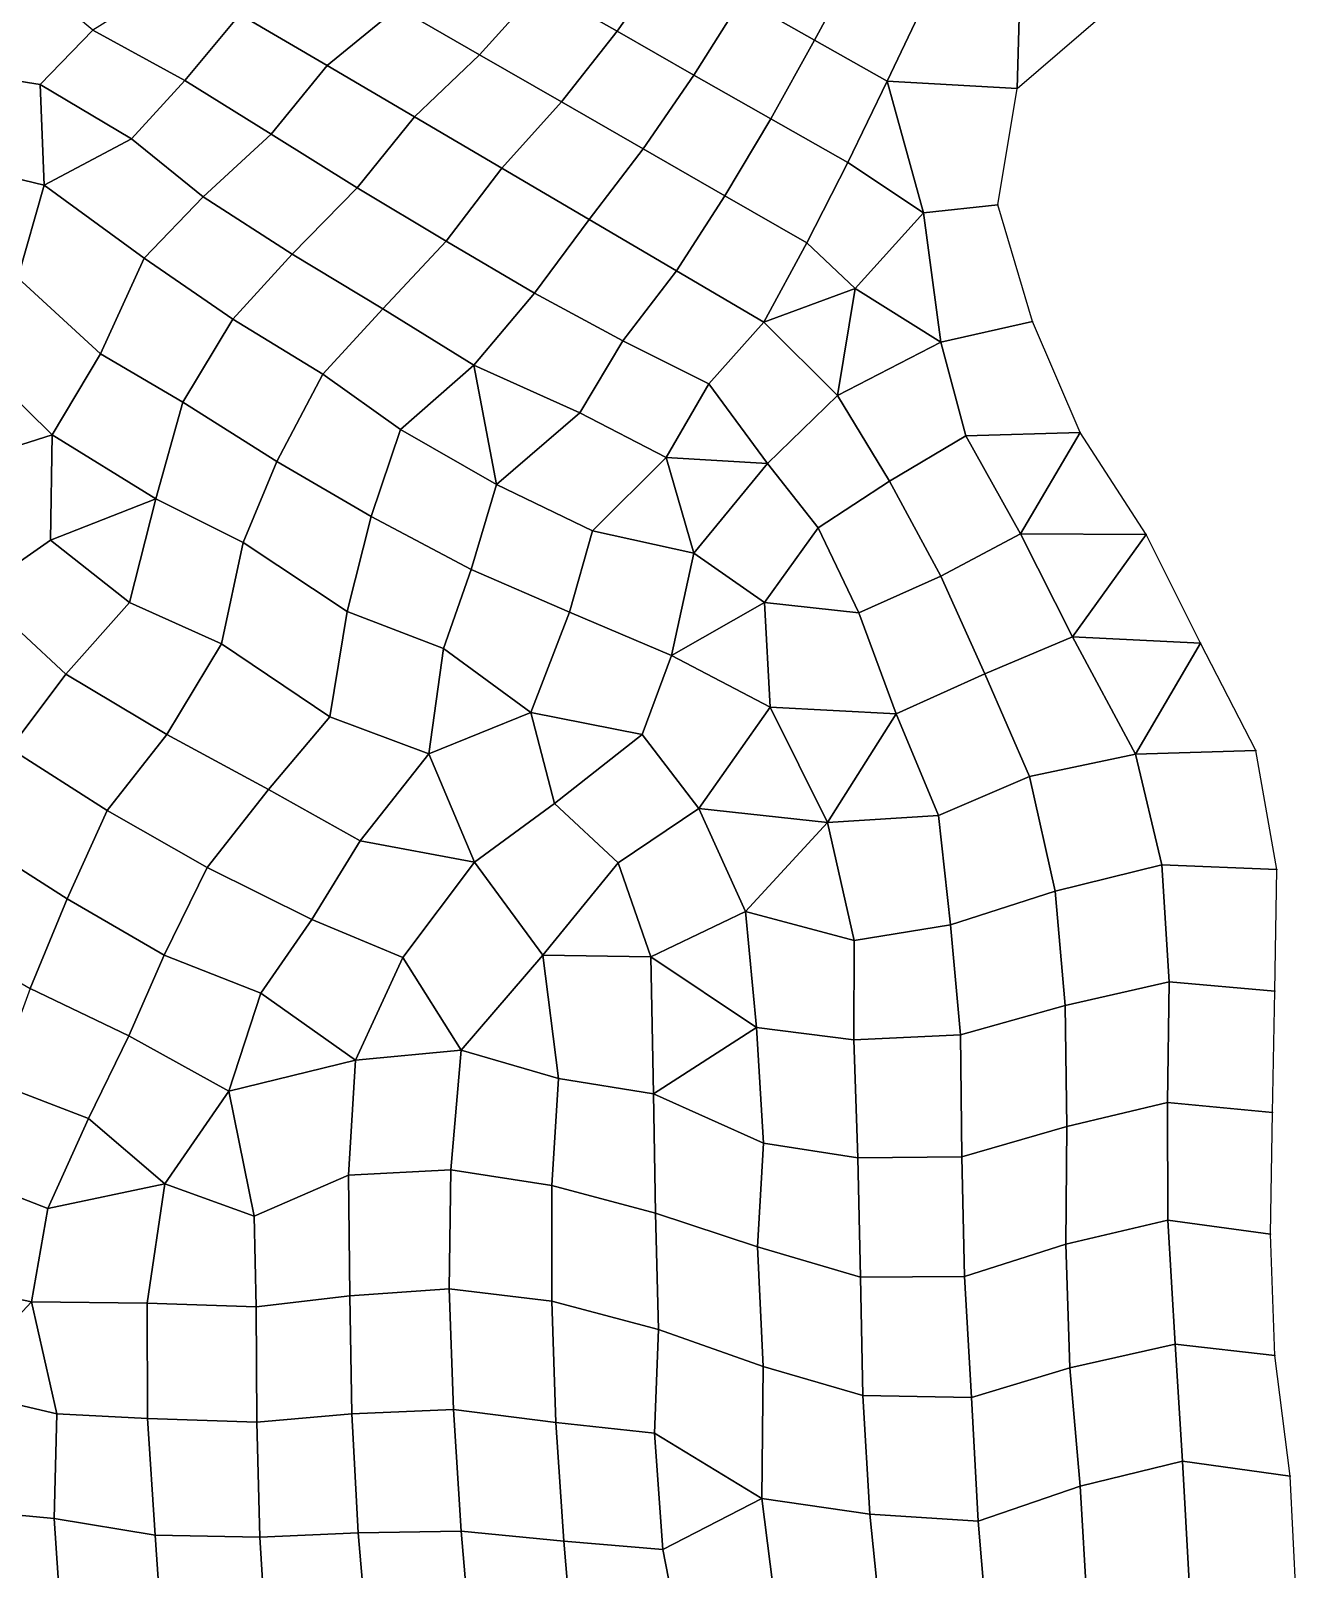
# Model space of a CAD drawing. Extents: x 727294 to 731543, y 8575035 to 8579824.
# Drawn here: x 729680.6 to 729888.8, y 8576811 to 8577064 of the extents above; entities that cross this region are included whole.
import ezdxf

# ---------------------------------------------------------------- set-up
doc = ezdxf.new("R2010")
doc.units = 0
for name, color, linetype in [('MESH_BOUND', 25, 'CONTINUOUS'), ('MESH_ELEMS', 250, 'CONTINUOUS'), ('MESH_NODES', 18, 'CONTINUOUS')]:
    doc.layers.add(name, color=color, linetype=linetype)

msp = doc.modelspace()

# ---------------------------------------------------------------- linework, layer by layer
at = {"layer": 'MESH_BOUND', "color": 25}
for points in [[(729842.92, 8577054.48, 38.09), (729856.96, 8577066.59, 38.17)], [(729839.73, 8577035.37, 37.33), (729842.92, 8577054.48, 38.09)], [(729845.39, 8577016.2, 37.66), (729839.73, 8577035.37, 37.33)], [(729853.26, 8576997.91, 38.05), (729845.39, 8577016.2, 37.66)], [(729864.1, 8576981.15, 38.08), (729853.26, 8576997.91, 38.05)], [(729873.04, 8576963.27, 38.17), (729864.1, 8576981.15, 38.08)], [(729882.17, 8576945.65, 38.17), (729873.04, 8576963.27, 38.17)], [(729885.64, 8576926.05, 38.17), (729882.17, 8576945.65, 38.17)], [(729885.3, 8576906.05, 38.17), (729885.64, 8576926.05, 38.17)], [(729884.92, 8576886.06, 38.17), (729885.3, 8576906.05, 38.17)], [(729884.56, 8576866.06, 38.17), (729884.92, 8576886.06, 38.17)], [(729885.28, 8576846.1, 38.17), (729884.56, 8576866.06, 38.17)], [(729887.81, 8576826.28, 38.17), (729885.28, 8576846.1, 38.17)], [(729888.81, 8576806.3, 38.17), (729887.81, 8576826.28, 38.17)]]:
    msp.add_polyline3d(points, dxfattribs=at)
at = {"layer": 'MESH_ELEMS', "color": 179}
for points in [[(729773.7, 8577082.81, 32.29), (729764.4, 8577071.1, 31.88), (729777.06, 8577063.91, 32.04), (729785.65, 8577076.04, 31.86)], [(729805.38, 8577081.86, 29.37), (729797.59, 8577069.26, 31.75), (729809.54, 8577062.48, 32.15), (729816.63, 8577075.48, 30.55)], [(729682.17, 8577055.14, 33.19), (729690.81, 8577064.09, 33.15), (729675.7, 8577076.84, 33.47), (729668.58, 8577057.29, 33.27)], [(729751.73, 8577078.29, 32.32), (729740.97, 8577067.76, 32.32), (729754.44, 8577060.03, 31.85), (729764.4, 8577071.1, 31.88)], [(729785.65, 8577076.04, 31.86), (729777.06, 8577063.91, 32.04), (729789.72, 8577056.72, 32.42), (729797.59, 8577069.26, 31.75)], [(729706.26, 8577073.73, 32.83), (729690.81, 8577064.09, 33.15), (729705.95, 8577055.81, 33.06), (729715, 8577066.7, 32.93)], [(729727.51, 8577075.48, 32.45), (729715, 8577066.7, 32.93), (729729.37, 8577058.27, 33.1), (729740.97, 8577067.76, 32.32)], [(729816.63, 8577075.48, 30.55), (729809.54, 8577062.48, 32.15), (729821.49, 8577055.7, 32.4), (729827.88, 8577069.09, 33.01)], [(729842.92, 8577054.48, 38.09), (729843.42, 8577074.01, 35.33), (729827.88, 8577069.09, 33.01), (729821.49, 8577055.7, 32.4)], [(729843.42, 8577074.01, 35.33), (729842.92, 8577054.48, 38.09), (729856.96, 8577066.59, 38.17), (729843.42, 8577074.01, 35.33)], [(729764.4, 8577071.1, 31.88), (729754.44, 8577060.03, 31.85), (729767.9, 8577052.31, 32.2), (729777.06, 8577063.91, 32.04)], [(729797.59, 8577069.26, 31.75), (729789.72, 8577056.72, 32.42), (729802.39, 8577049.53, 32.34), (729809.54, 8577062.48, 32.15)], [(729720.16, 8577046.97, 33.17), (729729.37, 8577058.27, 33.1), (729715, 8577066.7, 32.93), (729705.95, 8577055.81, 33.06)], [(729740.97, 8577067.76, 32.32), (729729.37, 8577058.27, 33.1), (729743.73, 8577049.83, 33.22), (729754.44, 8577060.03, 31.85)], [(729697.2, 8577046.25, 33.11), (729705.95, 8577055.81, 33.06), (729690.81, 8577064.09, 33.15), (729682.17, 8577055.14, 33.19)], [(729777.06, 8577063.91, 32.04), (729767.9, 8577052.31, 32.2), (729781.36, 8577044.58, 32.57), (729789.72, 8577056.72, 32.42)], [(729809.54, 8577062.48, 32.15), (729802.39, 8577049.53, 32.34), (729815.05, 8577042.34, 30.4), (729821.49, 8577055.7, 32.4)], [(729734.29, 8577038.16, 33.27), (729743.73, 8577049.83, 33.22), (729729.37, 8577058.27, 33.1), (729720.16, 8577046.97, 33.17)], [(729754.44, 8577060.03, 31.85), (729743.73, 8577049.83, 33.22), (729758.1, 8577041.4, 33.18), (729767.9, 8577052.31, 32.2)], [(729667.35, 8577042.34, 33.28), (729682.78, 8577038.61, 33.2), (729682.17, 8577055.14, 33.19), (729668.58, 8577057.29, 33.27)], [(729708.98, 8577036.68, 33.18), (729720.16, 8577046.97, 33.17), (729705.95, 8577055.81, 33.06), (729697.2, 8577046.25, 33.11)], [(729789.72, 8577056.72, 32.42), (729781.36, 8577044.58, 32.57), (729794.82, 8577036.86, 32.31), (729802.39, 8577049.53, 32.34)], [(729821.49, 8577055.7, 32.4), (729815.05, 8577042.34, 30.4), (729827.5, 8577034.06, 32.08), (729821.49, 8577055.7, 32.4)], [(729839.73, 8577035.37, 37.33), (729842.92, 8577054.48, 38.09), (729821.49, 8577055.7, 32.4), (729827.5, 8577034.06, 32.08)], [(729697.2, 8577046.25, 33.11), (729682.17, 8577055.14, 33.19), (729682.78, 8577038.61, 33.2), (729697.2, 8577046.25, 33.11)], [(729767.9, 8577052.31, 32.2), (729758.1, 8577041.4, 33.18), (729772.47, 8577032.97, 32.69), (729781.36, 8577044.58, 32.57)], [(729748.92, 8577029.42, 33.3), (729758.1, 8577041.4, 33.18), (729743.73, 8577049.83, 33.22), (729734.29, 8577038.16, 33.27)], [(729802.39, 8577049.53, 32.34), (729794.82, 8577036.86, 32.31), (729808.29, 8577029.13, 31.89), (729815.05, 8577042.34, 30.4)], [(729697.2, 8577046.25, 33.11), (729682.78, 8577038.61, 33.2), (729699.25, 8577026.6, 33.18), (729708.98, 8577036.68, 33.18)], [(729723.62, 8577027.26, 33.25), (729734.29, 8577038.16, 33.27), (729720.16, 8577046.97, 33.17), (729708.98, 8577036.68, 33.18)], [(729781.36, 8577044.58, 32.57), (729772.47, 8577032.97, 32.69), (729786.83, 8577024.53, 32.27), (729794.82, 8577036.86, 32.31)], [(729678.47, 8577023.37, 33.24), (729682.78, 8577038.61, 33.2), (729667.35, 8577042.34, 33.28), (729660.24, 8577027.01, 33.34)], [(729763.48, 8577020.85, 33.31), (729772.47, 8577032.97, 32.69), (729758.1, 8577041.4, 33.18), (729748.92, 8577029.42, 33.3)], [(729808.29, 8577029.13, 31.89), (729816.23, 8577021.59, 31.52), (729827.5, 8577034.06, 32.08), (729815.05, 8577042.34, 30.4)], [(729678.47, 8577023.37, 33.24), (729692.08, 8577010.86, 33.23), (729699.25, 8577026.6, 33.18), (729682.78, 8577038.61, 33.2)], [(729734.29, 8577038.16, 33.27), (729723.62, 8577027.26, 33.25), (729738.5, 8577018.25, 33.3), (729748.92, 8577029.42, 33.3)], [(729713.86, 8577016.56, 33.26), (729723.62, 8577027.26, 33.25), (729708.98, 8577036.68, 33.18), (729699.25, 8577026.6, 33.18)], [(729794.82, 8577036.86, 32.31), (729786.83, 8577024.53, 32.27), (729801.2, 8577016.1, 31.75), (729808.29, 8577029.13, 31.89)], [(729839.73, 8577035.37, 37.33), (729827.5, 8577034.06, 32.08), (729830.31, 8577012.8, 31.99), (729845.39, 8577016.2, 37.66)], [(729772.47, 8577032.97, 32.69), (729763.48, 8577020.85, 33.31), (729778.02, 8577013.03, 33.43), (729786.83, 8577024.53, 32.27)], [(729827.5, 8577034.06, 32.08), (729816.23, 8577021.59, 31.52), (729830.31, 8577012.8, 31.99), (729827.5, 8577034.06, 32.08)], [(729753.48, 8577009.02, 33.29), (729763.48, 8577020.85, 33.31), (729748.92, 8577029.42, 33.3), (729738.5, 8577018.25, 33.3)], [(729801.2, 8577016.1, 31.75), (729816.23, 8577021.59, 31.52), (729808.29, 8577029.13, 31.89), (729801.2, 8577016.1, 31.75)], [(729713.86, 8577016.56, 33.26), (729699.25, 8577026.6, 33.18), (729692.08, 8577010.86, 33.23), (729705.6, 8577002.93, 33.27)], [(729728.66, 8577007.51, 33.29), (729738.5, 8577018.25, 33.3), (729723.62, 8577027.26, 33.25), (729713.86, 8577016.56, 33.26)], [(729692.08, 8577010.86, 33.23), (729678.47, 8577023.37, 33.24), (729671.59, 8577009.82, 33.31), (729684.1, 8576997.56, 33.28)], [(729792.19, 8577005.91, 33.33), (729801.2, 8577016.1, 31.75), (729786.83, 8577024.53, 32.27), (729778.02, 8577013.03, 33.43)], [(729770.95, 8577001.15, 33.37), (729778.02, 8577013.03, 33.43), (729763.48, 8577020.85, 33.31), (729753.48, 8577009.02, 33.29)], [(729816.23, 8577021.59, 31.52), (729801.2, 8577016.1, 31.75), (729813.32, 8577003.99, 32.65), (729816.23, 8577021.59, 31.52)], [(729816.23, 8577021.59, 31.52), (729813.32, 8577003.99, 32.65), (729830.31, 8577012.8, 31.99), (729816.23, 8577021.59, 31.52)], [(729741.43, 8576998.44, 33.31), (729753.48, 8577009.02, 33.29), (729738.5, 8577018.25, 33.3), (729728.66, 8577007.51, 33.29)], [(729728.66, 8577007.51, 33.29), (729713.86, 8577016.56, 33.26), (729705.6, 8577002.93, 33.27), (729721.1, 8576993.13, 33.3)], [(729813.32, 8577003.99, 32.65), (729801.2, 8577016.1, 31.75), (729792.19, 8577005.91, 33.33), (729801.81, 8576992.81, 33.17)], [(729845.39, 8577016.2, 37.66), (729830.31, 8577012.8, 31.99), (729834.46, 8576997.37, 31.98), (729853.26, 8576997.91, 38.05)], [(729785.16, 8576993.84, 33.29), (729792.19, 8577005.91, 33.33), (729778.02, 8577013.03, 33.43), (729770.95, 8577001.15, 33.37)], [(729821.9, 8576989.91, 32.28), (729834.46, 8576997.37, 31.98), (729830.31, 8577012.8, 31.99), (729813.32, 8577003.99, 32.65)], [(729684.1, 8576997.56, 33.28), (729701.16, 8576986.99, 33.23), (729705.6, 8577002.93, 33.27), (729692.08, 8577010.86, 33.23)], [(729671.59, 8577009.82, 33.31), (729666.67, 8576992.02, 33.42), (729684.1, 8576997.56, 33.28), (729671.59, 8577009.82, 33.31)], [(729721.1, 8576993.13, 33.3), (729736.58, 8576984.13, 33.35), (729741.43, 8576998.44, 33.31), (729728.66, 8577007.51, 33.29)], [(729741.43, 8576998.44, 33.31), (729757.24, 8576989.35, 33.41), (729753.48, 8577009.02, 33.29), (729741.43, 8576998.44, 33.31)], [(729757.24, 8576989.35, 33.41), (729770.95, 8577001.15, 33.37), (729753.48, 8577009.02, 33.29), (729757.24, 8576989.35, 33.41)], [(729792.19, 8577005.91, 33.33), (729785.16, 8576993.84, 33.29), (729801.81, 8576992.81, 33.17), (729792.19, 8577005.91, 33.33)], [(729721.1, 8576993.13, 33.3), (729705.6, 8577002.93, 33.27), (729701.16, 8576986.99, 33.23), (729715.54, 8576979.86, 33.3)], [(729801.81, 8576992.81, 33.17), (729810.16, 8576982.25, 32.97), (729821.9, 8576989.91, 32.28), (729813.32, 8577003.99, 32.65)], [(729773, 8576981.77, 33.48), (729785.16, 8576993.84, 33.29), (729770.95, 8577001.15, 33.37), (729757.24, 8576989.35, 33.41)], [(729683.83, 8576980.23, 32.86), (729684.1, 8576997.56, 33.28), (729666.67, 8576992.02, 33.42), (729671.7, 8576971.76, 33.08)], [(729701.16, 8576986.99, 33.23), (729684.1, 8576997.56, 33.28), (729683.83, 8576980.23, 32.86), (729701.16, 8576986.99, 33.23)], [(729736.58, 8576984.13, 33.35), (729753.07, 8576975.42, 33.44), (729757.24, 8576989.35, 33.41), (729741.43, 8576998.44, 33.31)], [(729834.46, 8576997.37, 31.98), (729821.9, 8576989.91, 32.28), (729830.33, 8576974.27, 32.06), (729843.46, 8576981.25, 31.87)], [(729853.26, 8576997.91, 38.05), (729834.46, 8576997.37, 31.98), (729843.46, 8576981.25, 31.87), (729853.26, 8576997.91, 38.05)], [(729864.1, 8576981.15, 38.08), (729853.26, 8576997.91, 38.05), (729843.46, 8576981.25, 31.87), (729864.1, 8576981.15, 38.08)], [(729715.54, 8576979.86, 33.3), (729732.64, 8576968.47, 33.38), (729736.58, 8576984.13, 33.35), (729721.1, 8576993.13, 33.3)], [(729785.16, 8576993.84, 33.29), (729773, 8576981.77, 33.48), (729789.7, 8576978.06, 33.27), (729785.16, 8576993.84, 33.29)], [(729785.16, 8576993.84, 33.29), (729789.7, 8576978.06, 33.27), (729801.81, 8576992.81, 33.17), (729785.16, 8576993.84, 33.29)], [(729810.16, 8576982.25, 32.97), (729801.81, 8576992.81, 33.17), (729789.7, 8576978.06, 33.27), (729801.34, 8576969.96, 33.15)], [(729810.16, 8576982.25, 32.97), (729816.84, 8576968.26, 32.88), (729830.33, 8576974.27, 32.06), (729821.9, 8576989.91, 32.28)], [(729773, 8576981.77, 33.48), (729757.24, 8576989.35, 33.41), (729753.07, 8576975.42, 33.44), (729769.22, 8576968.39, 33.45)], [(729701.16, 8576986.99, 33.23), (729683.83, 8576980.23, 32.86), (729696.87, 8576969.96, 32.26), (729701.16, 8576986.99, 33.23)], [(729696.87, 8576969.96, 32.26), (729711.96, 8576963.17, 32.49), (729715.54, 8576979.86, 33.3), (729701.16, 8576986.99, 33.23)], [(729732.64, 8576968.47, 33.38), (729748.52, 8576962.39, 33.44), (729753.07, 8576975.42, 33.44), (729736.58, 8576984.13, 33.35)], [(729810.16, 8576982.25, 32.97), (729801.34, 8576969.96, 33.15), (729816.84, 8576968.26, 32.88), (729810.16, 8576982.25, 32.97)], [(729686.36, 8576958.19, 32.35), (729696.87, 8576969.96, 32.26), (729683.83, 8576980.23, 32.86), (729671.7, 8576971.76, 33.08)], [(729732.64, 8576968.47, 33.38), (729715.54, 8576979.86, 33.3), (729711.96, 8576963.17, 32.49), (729729.83, 8576951.15, 33.13)], [(729769.22, 8576968.39, 33.45), (729786.01, 8576961.23, 33.27), (729789.7, 8576978.06, 33.27), (729773, 8576981.77, 33.48)], [(729843.46, 8576981.25, 31.87), (729830.33, 8576974.27, 32.06), (729837.56, 8576958.25, 32.04), (729851.98, 8576964.32, 33.61)], [(729851.98, 8576964.32, 33.61), (729864.1, 8576981.15, 38.08), (729843.46, 8576981.25, 31.87), (729851.98, 8576964.32, 33.61)], [(729851.98, 8576964.32, 33.61), (729873.04, 8576963.27, 38.17), (729864.1, 8576981.15, 38.08), (729851.98, 8576964.32, 33.61)], [(729801.34, 8576969.96, 33.15), (729789.7, 8576978.06, 33.27), (729786.01, 8576961.23, 33.27), (729801.34, 8576969.96, 33.15)], [(729769.22, 8576968.39, 33.45), (729753.07, 8576975.42, 33.44), (729748.52, 8576962.39, 33.44), (729762.9, 8576951.88, 33.44)], [(729837.56, 8576958.25, 32.04), (729830.33, 8576974.27, 32.06), (729816.84, 8576968.26, 32.88), (729822.99, 8576951.63, 32.11)], [(729686.36, 8576958.19, 32.35), (729671.7, 8576971.76, 33.08), (729662.5, 8576956.99, 33.05), (729677.19, 8576945.93, 32.17)], [(729696.87, 8576969.96, 32.26), (729686.36, 8576958.19, 32.35), (729702.96, 8576948.26, 32.51), (729711.96, 8576963.17, 32.49)], [(729801.34, 8576969.96, 33.15), (729786.01, 8576961.23, 33.27), (729802.26, 8576952.75, 33.13), (729801.34, 8576969.96, 33.15)], [(729816.84, 8576968.26, 32.88), (729801.34, 8576969.96, 33.15), (729802.26, 8576952.75, 33.13), (729822.99, 8576951.63, 32.11)], [(729729.83, 8576951.15, 33.13), (729746.08, 8576945.08, 33.37), (729748.52, 8576962.39, 33.44), (729732.64, 8576968.47, 33.38)], [(729781.17, 8576948.26, 33.28), (729786.01, 8576961.23, 33.27), (729769.22, 8576968.39, 33.45), (729762.9, 8576951.88, 33.44)], [(729719.74, 8576939.21, 33.03), (729729.83, 8576951.15, 33.13), (729711.96, 8576963.17, 32.49), (729702.96, 8576948.26, 32.51)], [(729762.9, 8576951.88, 33.44), (729748.52, 8576962.39, 33.44), (729746.08, 8576945.08, 33.37), (729762.9, 8576951.88, 33.44)], [(729844.92, 8576941.35, 32.59), (729862.35, 8576945.02, 37.81), (729851.98, 8576964.32, 33.61), (729837.56, 8576958.25, 32.04)], [(729862.35, 8576945.02, 37.81), (729873.04, 8576963.27, 38.17), (729851.98, 8576964.32, 33.61), (729862.35, 8576945.02, 37.81)], [(729873.04, 8576963.27, 38.17), (729862.35, 8576945.02, 37.81), (729882.17, 8576945.65, 38.17), (729873.04, 8576963.27, 38.17)], [(729781.17, 8576948.26, 33.28), (729790.5, 8576936.06, 33.19), (729802.26, 8576952.75, 33.13), (729786.01, 8576961.23, 33.27)], [(729693.16, 8576935.74, 32.31), (729702.96, 8576948.26, 32.51), (729686.36, 8576958.19, 32.35), (729677.19, 8576945.93, 32.17)], [(729844.92, 8576941.35, 32.59), (729837.56, 8576958.25, 32.04), (729822.99, 8576951.63, 32.11), (729829.97, 8576934.93, 31.99)], [(729766.77, 8576936.92, 33.38), (729762.9, 8576951.88, 33.44), (729746.08, 8576945.08, 33.37), (729753.63, 8576927.25, 33.35)], [(729762.9, 8576951.88, 33.44), (729766.77, 8576936.92, 33.38), (729781.17, 8576948.26, 33.28), (729762.9, 8576951.88, 33.44)], [(729802.26, 8576952.75, 33.13), (729790.5, 8576936.06, 33.19), (729811.67, 8576933.8, 31.95), (729802.26, 8576952.75, 33.13)], [(729822.99, 8576951.63, 32.11), (729802.26, 8576952.75, 33.13), (729811.67, 8576933.8, 31.95), (729822.99, 8576951.63, 32.11)], [(729734.8, 8576930.76, 33.27), (729746.08, 8576945.08, 33.37), (729729.83, 8576951.15, 33.13), (729719.74, 8576939.21, 33.03)], [(729822.99, 8576951.63, 32.11), (729811.67, 8576933.8, 31.95), (729829.97, 8576934.93, 31.99), (729822.99, 8576951.63, 32.11)], [(729702.96, 8576948.26, 32.51), (729693.16, 8576935.74, 32.31), (729709.6, 8576926.38, 33.04), (729719.74, 8576939.21, 33.03)], [(729777.25, 8576927.15, 33.36), (729790.5, 8576936.06, 33.19), (729781.17, 8576948.26, 33.28), (729766.77, 8576936.92, 33.38)], [(729670.85, 8576931.28, 31.74), (729686.61, 8576921.22, 32.41), (729693.16, 8576935.74, 32.31), (729677.19, 8576945.93, 32.17)], [(729753.63, 8576927.25, 33.35), (729746.08, 8576945.08, 33.37), (729734.8, 8576930.76, 33.27), (729753.63, 8576927.25, 33.35)], [(729849.14, 8576922.51, 31.2), (729866.69, 8576926.8, 37.48), (729862.35, 8576945.02, 37.81), (729844.92, 8576941.35, 32.59)], [(729882.17, 8576945.65, 38.17), (729862.35, 8576945.02, 37.81), (729866.69, 8576926.8, 37.48), (729885.64, 8576926.05, 38.17)], [(729726.87, 8576917.83, 33.29), (729734.8, 8576930.76, 33.27), (729719.74, 8576939.21, 33.03), (729709.6, 8576926.38, 33.04)], [(729849.14, 8576922.51, 31.2), (729844.92, 8576941.35, 32.59), (729829.97, 8576934.93, 31.99), (729831.92, 8576916.95, 31.77)], [(729777.25, 8576927.15, 33.36), (729766.77, 8576936.92, 33.38), (729753.63, 8576927.25, 33.35), (729764.86, 8576911.94, 33.36)], [(729709.6, 8576926.38, 33.04), (729693.16, 8576935.74, 32.31), (729686.61, 8576921.22, 32.41), (729702.54, 8576911.94, 33.21)], [(729798.2, 8576919.16, 31.9), (729790.5, 8576936.06, 33.19), (729777.25, 8576927.15, 33.36), (729782.63, 8576911.66, 33.27)], [(729811.67, 8576933.8, 31.95), (729790.5, 8576936.06, 33.19), (729798.2, 8576919.16, 31.9), (729811.67, 8576933.8, 31.95)], [(729829.97, 8576934.93, 31.99), (729811.67, 8576933.8, 31.95), (729816.05, 8576914.37, 31.89), (729831.92, 8576916.95, 31.77)], [(729811.67, 8576933.8, 31.95), (729798.2, 8576919.16, 31.9), (729816.05, 8576914.37, 31.89), (729811.67, 8576933.8, 31.95)], [(729686.61, 8576921.22, 32.41), (729670.85, 8576931.28, 31.74), (729664.5, 8576915.79, 31.99), (729680.48, 8576906.48, 32.44)], [(729741.79, 8576911.58, 33.34), (729753.63, 8576927.25, 33.35), (729734.8, 8576930.76, 33.27), (729726.87, 8576917.83, 33.29)], [(729764.86, 8576911.94, 33.36), (729753.63, 8576927.25, 33.35), (729741.79, 8576911.58, 33.34), (729751.39, 8576896.33, 33.37)], [(729777.25, 8576927.15, 33.36), (729764.86, 8576911.94, 33.36), (729782.63, 8576911.66, 33.27), (729777.25, 8576927.15, 33.36)], [(729867.88, 8576907.55, 37.99), (729866.69, 8576926.8, 37.48), (729849.14, 8576922.51, 31.2), (729850.8, 8576903.71, 32.16)], [(729885.64, 8576926.05, 38.17), (729866.69, 8576926.8, 37.48), (729867.88, 8576907.55, 37.99), (729885.3, 8576906.05, 38.17)], [(729709.6, 8576926.38, 33.04), (729702.54, 8576911.94, 33.21), (729718.45, 8576905.7, 33.33), (729726.87, 8576917.83, 33.29)], [(729850.8, 8576903.71, 32.16), (729849.14, 8576922.51, 31.2), (729831.92, 8576916.95, 31.77), (729833.58, 8576898.87, 32.19)], [(729680.48, 8576906.48, 32.44), (729696.73, 8576898.69, 33.21), (729702.54, 8576911.94, 33.21), (729686.61, 8576921.22, 32.41)], [(729799.99, 8576900.04, 32.03), (729798.2, 8576919.16, 31.9), (729782.63, 8576911.66, 33.27), (729799.99, 8576900.04, 32.03)], [(729799.99, 8576900.04, 32.03), (729816.01, 8576898.04, 32.08), (729816.05, 8576914.37, 31.89), (729798.2, 8576919.16, 31.9)], [(729726.87, 8576917.83, 33.29), (729718.45, 8576905.7, 33.33), (729734.04, 8576894.69, 33.37), (729741.79, 8576911.58, 33.34)], [(729816.01, 8576898.04, 32.08), (729833.58, 8576898.87, 32.19), (729831.92, 8576916.95, 31.77), (729816.05, 8576914.37, 31.89)], [(729696.73, 8576898.69, 33.21), (729713.18, 8576889.61, 33.34), (729718.45, 8576905.7, 33.33), (729702.54, 8576911.94, 33.21)], [(729741.79, 8576911.58, 33.34), (729734.04, 8576894.69, 33.37), (729751.39, 8576896.33, 33.37), (729741.79, 8576911.58, 33.34)], [(729751.39, 8576896.33, 33.37), (729767.44, 8576891.65, 33.37), (729764.86, 8576911.94, 33.36), (729751.39, 8576896.33, 33.37)], [(729767.44, 8576891.65, 33.37), (729783.06, 8576889.18, 33.36), (729782.63, 8576911.66, 33.27), (729764.86, 8576911.94, 33.36)], [(729782.63, 8576911.66, 33.27), (729783.06, 8576889.18, 33.36), (729799.99, 8576900.04, 32.03), (729782.63, 8576911.66, 33.27)], [(729690.12, 8576885.1, 33.15), (729696.73, 8576898.69, 33.21), (729680.48, 8576906.48, 32.44), (729674.79, 8576890.97, 32.73)], [(729867.63, 8576887.74, 35.92), (729867.88, 8576907.55, 37.99), (729850.8, 8576903.71, 32.16), (729851.06, 8576883.79, 32.37)], [(729867.63, 8576887.74, 35.92), (729884.92, 8576886.06, 38.17), (729885.3, 8576906.05, 38.17), (729867.88, 8576907.55, 37.99)], [(729718.45, 8576905.7, 33.33), (729713.18, 8576889.61, 33.34), (729734.04, 8576894.69, 33.37), (729718.45, 8576905.7, 33.33)], [(729851.06, 8576883.79, 32.37), (729850.8, 8576903.71, 32.16), (729833.58, 8576898.87, 32.19), (729833.77, 8576878.81, 32.01)], [(729702.68, 8576874.36, 33.3), (729713.18, 8576889.61, 33.34), (729696.73, 8576898.69, 33.21), (729690.12, 8576885.1, 33.15)], [(729783.06, 8576889.18, 33.36), (729801.18, 8576881.05, 32.07), (729799.99, 8576900.04, 32.03), (729783.06, 8576889.18, 33.36)], [(729801.18, 8576881.05, 32.07), (729816.7, 8576878.64, 32.05), (729816.01, 8576898.04, 32.08), (729799.99, 8576900.04, 32.03)], [(729833.58, 8576898.87, 32.19), (729816.01, 8576898.04, 32.08), (729816.7, 8576878.64, 32.05), (729833.77, 8576878.81, 32.01)], [(729749.73, 8576876.63, 33.37), (729751.39, 8576896.33, 33.37), (729734.04, 8576894.69, 33.37), (729732.88, 8576875.76, 33.37)], [(729767.44, 8576891.65, 33.37), (729751.39, 8576896.33, 33.37), (729749.73, 8576876.63, 33.37), (729766.34, 8576874.1, 33.36)], [(729732.88, 8576875.76, 33.37), (729734.04, 8576894.69, 33.37), (729713.18, 8576889.61, 33.34), (729717.33, 8576869.05, 33.36)], [(729766.34, 8576874.1, 33.36), (729783.41, 8576869.55, 33.32), (729783.06, 8576889.18, 33.36), (729767.44, 8576891.65, 33.37)], [(729668.85, 8576875.92, 32.85), (729683.39, 8576870.27, 33.15), (729690.12, 8576885.1, 33.15), (729674.79, 8576890.97, 32.73)], [(729702.68, 8576874.36, 33.3), (729717.33, 8576869.05, 33.36), (729713.18, 8576889.61, 33.34), (729702.68, 8576874.36, 33.3)], [(729801.18, 8576881.05, 32.07), (729783.06, 8576889.18, 33.36), (729783.41, 8576869.55, 33.32), (729800.17, 8576863.97, 32.52)], [(729867.69, 8576868.36, 35.65), (729867.63, 8576887.74, 35.92), (729851.06, 8576883.79, 32.37), (729850.88, 8576864.45, 32.36)], [(729867.69, 8576868.36, 35.65), (729884.56, 8576866.06, 38.17), (729884.92, 8576886.06, 38.17), (729867.63, 8576887.74, 35.92)], [(729683.39, 8576870.27, 33.15), (729702.68, 8576874.36, 33.3), (729690.12, 8576885.1, 33.15), (729683.39, 8576870.27, 33.15)], [(729833.77, 8576878.81, 32.01), (729834.22, 8576859.1, 32.15), (729850.88, 8576864.45, 32.36), (729851.06, 8576883.79, 32.37)], [(729800.17, 8576863.97, 32.52), (729817.09, 8576858.99, 32.32), (729816.7, 8576878.64, 32.05), (729801.18, 8576881.05, 32.07)], [(729817.09, 8576858.99, 32.32), (729834.22, 8576859.1, 32.15), (729833.77, 8576878.81, 32.01), (729816.7, 8576878.64, 32.05)], [(729680.72, 8576854.92, 33.28), (729683.39, 8576870.27, 33.15), (729668.85, 8576875.92, 32.85), (729660.77, 8576859.1, 32.91)], [(729749.42, 8576857.07, 33.37), (729749.73, 8576876.63, 33.37), (729732.88, 8576875.76, 33.37), (729733.1, 8576855.91, 33.37)], [(729766.34, 8576874.1, 33.36), (729749.73, 8576876.63, 33.37), (729749.42, 8576857.07, 33.37), (729766.33, 8576855.07, 33.35)], [(729699.74, 8576854.72, 33.35), (729702.68, 8576874.36, 33.3), (729683.39, 8576870.27, 33.15), (729680.72, 8576854.92, 33.28)], [(729699.74, 8576854.72, 33.35), (729717.69, 8576854.11, 33.36), (729717.33, 8576869.05, 33.36), (729702.68, 8576874.36, 33.3)], [(729733.1, 8576855.91, 33.37), (729732.88, 8576875.76, 33.37), (729717.33, 8576869.05, 33.36), (729717.69, 8576854.11, 33.36)], [(729766.33, 8576855.07, 33.35), (729783.89, 8576850.41, 33.23), (729783.41, 8576869.55, 33.32), (729766.34, 8576874.1, 33.36)], [(729800.17, 8576863.97, 32.52), (729783.41, 8576869.55, 33.32), (729783.89, 8576850.41, 33.23), (729801.1, 8576844.32, 32.9)], [(729850.88, 8576864.45, 32.36), (729851.54, 8576844.07, 33.1), (729868.88, 8576847.99, 38.17), (729867.69, 8576868.36, 35.65)], [(729884.56, 8576866.06, 38.17), (729867.69, 8576868.36, 35.65), (729868.88, 8576847.99, 38.17), (729885.28, 8576846.1, 38.17)], [(729817.09, 8576858.99, 32.32), (729800.17, 8576863.97, 32.52), (729801.1, 8576844.32, 32.9), (729817.52, 8576839.53, 32.52)], [(729851.54, 8576844.07, 33.1), (729850.88, 8576864.45, 32.36), (729834.22, 8576859.1, 32.15), (729835.38, 8576839.19, 34.29)], [(729660.77, 8576859.1, 32.91), (729667.35, 8576840.66, 33.2), (729680.72, 8576854.92, 33.28), (729660.77, 8576859.1, 32.91)], [(729817.52, 8576839.53, 32.52), (729835.38, 8576839.19, 34.29), (729834.22, 8576859.1, 32.15), (729817.09, 8576858.99, 32.32)], [(729717.69, 8576854.11, 33.36), (729717.78, 8576835.17, 33.35), (729733.41, 8576836.5, 33.35), (729733.1, 8576855.91, 33.37)], [(729733.41, 8576836.5, 33.35), (729750.16, 8576837.21, 33.33), (729749.42, 8576857.07, 33.37), (729733.1, 8576855.91, 33.37)], [(729750.16, 8576837.21, 33.33), (729766.98, 8576835.1, 33.25), (729766.33, 8576855.07, 33.35), (729749.42, 8576857.07, 33.37)], [(729667.35, 8576840.66, 33.2), (729684.89, 8576836.5, 33.19), (729680.72, 8576854.92, 33.28), (729667.35, 8576840.66, 33.2)], [(729699.74, 8576854.72, 33.35), (729680.72, 8576854.92, 33.28), (729684.89, 8576836.5, 33.19), (729699.79, 8576835.78, 33.21)], [(729699.79, 8576835.78, 33.21), (729717.78, 8576835.17, 33.35), (729717.69, 8576854.11, 33.36), (729699.74, 8576854.72, 33.35)], [(729766.98, 8576835.1, 33.25), (729783.22, 8576833.34, 33.15), (729783.89, 8576850.41, 33.23), (729766.33, 8576855.07, 33.35)], [(729783.22, 8576833.34, 33.15), (729800.91, 8576822.62, 33.27), (729801.1, 8576844.32, 32.9), (729783.89, 8576850.41, 33.23)], [(729870.11, 8576828.72, 38.17), (729868.88, 8576847.99, 38.17), (729851.54, 8576844.07, 33.1), (729853.25, 8576824.61, 34.79)], [(729885.28, 8576846.1, 38.17), (729868.88, 8576847.99, 38.17), (729870.11, 8576828.72, 38.17), (729887.81, 8576826.28, 38.17)], [(729800.91, 8576822.62, 33.27), (729818.66, 8576820.01, 32.95), (729817.52, 8576839.53, 32.52), (729801.1, 8576844.32, 32.9)], [(729835.38, 8576839.19, 34.29), (729836.47, 8576818.89, 33.76), (729853.25, 8576824.61, 34.79), (729851.54, 8576844.07, 33.1)], [(729684.89, 8576836.5, 33.19), (729667.35, 8576840.66, 33.2), (729668.67, 8576820.77, 33.19), (729684.46, 8576819.3, 33.19)], [(729818.66, 8576820.01, 32.95), (729836.47, 8576818.89, 33.76), (729835.38, 8576839.19, 34.29), (729817.52, 8576839.53, 32.52)], [(729684.46, 8576819.3, 33.19), (729701.06, 8576816.58, 33.18), (729699.79, 8576835.78, 33.21), (729684.89, 8576836.5, 33.19)], [(729701.06, 8576816.58, 33.18), (729718.31, 8576816.23, 33.18), (729717.78, 8576835.17, 33.35), (729699.79, 8576835.78, 33.21)], [(729734.44, 8576816.93, 33.29), (729733.41, 8576836.5, 33.35), (729717.78, 8576835.17, 33.35), (729718.31, 8576816.23, 33.18)], [(729734.44, 8576816.93, 33.29), (729751.43, 8576817.24, 33.23), (729750.16, 8576837.21, 33.33), (729733.41, 8576836.5, 33.35)], [(729766.98, 8576835.1, 33.25), (729750.16, 8576837.21, 33.33), (729751.43, 8576817.24, 33.23), (729768.28, 8576815.58, 33.12)], [(729783.22, 8576833.34, 33.15), (729766.98, 8576835.1, 33.25), (729768.28, 8576815.58, 33.12), (729784.57, 8576814.21, 33.02)], [(729783.22, 8576833.34, 33.15), (729784.57, 8576814.21, 33.02), (729800.91, 8576822.62, 33.27), (729783.22, 8576833.34, 33.15)], [(729871.21, 8576808.88, 38.17), (729870.11, 8576828.72, 38.17), (729853.25, 8576824.61, 34.79), (729854.41, 8576804.99, 37.69)], [(729871.21, 8576808.88, 38.17), (729888.81, 8576806.3, 38.17), (729887.81, 8576826.28, 38.17), (729870.11, 8576828.72, 38.17)], [(729854.41, 8576804.99, 37.69), (729853.25, 8576824.61, 34.79), (729836.47, 8576818.89, 33.76), (729838.04, 8576799.98, 33.21)], [(729670.02, 8576801.69, 33.2), (729685.76, 8576799.78, 33.2), (729684.46, 8576819.3, 33.19), (729668.67, 8576820.77, 33.19)], [(729803.65, 8576800.97, 32.89), (729800.91, 8576822.62, 33.27), (729784.57, 8576814.21, 33.02), (729787.83, 8576797.64, 32.98)], [(729818.66, 8576820.01, 32.95), (729800.91, 8576822.62, 33.27), (729803.65, 8576800.97, 32.89), (729820.62, 8576800.68, 32.88)], [(729701.06, 8576816.58, 33.18), (729684.46, 8576819.3, 33.19), (729685.76, 8576799.78, 33.2), (729702.41, 8576797.39, 33.18)], [(729820.62, 8576800.68, 32.88), (729838.04, 8576799.98, 33.21), (729836.47, 8576818.89, 33.76), (729818.66, 8576820.01, 32.95)], [(729702.41, 8576797.39, 33.18), (729719.48, 8576796.68, 33.17), (729718.31, 8576816.23, 33.18), (729701.06, 8576816.58, 33.18)], [(729719.48, 8576796.68, 33.17), (729736.15, 8576797.24, 33.1), (729734.44, 8576816.93, 33.29), (729718.31, 8576816.23, 33.18)], [(729751.43, 8576817.24, 33.23), (729734.44, 8576816.93, 33.29), (729736.15, 8576797.24, 33.1), (729753.14, 8576797.4, 33.04)], [(729753.14, 8576797.4, 33.04), (729769.93, 8576796.09, 33.05), (729768.28, 8576815.58, 33.12), (729751.43, 8576817.24, 33.23)], [(729784.57, 8576814.21, 33.02), (729768.28, 8576815.58, 33.12), (729769.93, 8576796.09, 33.05), (729787.83, 8576797.64, 32.98)]]:
    msp.add_3dface(points, dxfattribs=at)
at = {"layer": 'MESH_NODES', "color": 18}
for p in [(729777.06, 8577063.91, 32.04), (729809.54, 8577062.48, 32.15), (729729.37, 8577058.27, 33.1), (729754.44, 8577060.03, 31.85), (729705.95, 8577055.81, 33.06), (729789.72, 8577056.72, 32.42), (729821.49, 8577055.7, 32.4), (729682.17, 8577055.14, 33.19), (729842.92, 8577054.48, 38.09), (729767.9, 8577052.31, 32.2), (729743.73, 8577049.83, 33.22), (729802.39, 8577049.53, 32.34), (729697.2, 8577046.25, 33.11), (729720.16, 8577046.97, 33.17), (729781.36, 8577044.58, 32.57), (729758.1, 8577041.4, 33.18), (729815.05, 8577042.34, 30.4), (729682.78, 8577038.61, 33.2), (729734.29, 8577038.16, 33.27), (729708.98, 8577036.68, 33.18), (729794.82, 8577036.86, 32.31), (729839.73, 8577035.37, 37.33), (729772.47, 8577032.97, 32.69), (729827.5, 8577034.06, 32.08), (729748.92, 8577029.42, 33.3), (729808.29, 8577029.13, 31.89), (729699.25, 8577026.6, 33.18), (729723.62, 8577027.26, 33.25), (729786.83, 8577024.53, 32.27), (729763.48, 8577020.85, 33.31), (729816.23, 8577021.59, 31.52), (729738.5, 8577018.25, 33.3), (729713.86, 8577016.56, 33.26), (729801.2, 8577016.1, 31.75), (729845.39, 8577016.2, 37.66), (729778.02, 8577013.03, 33.43), (729830.31, 8577012.8, 31.99), (729692.08, 8577010.86, 33.23), (729728.66, 8577007.51, 33.29), (729753.48, 8577009.02, 33.29), (729792.19, 8577005.91, 33.33), (729705.6, 8577002.93, 33.27), (729813.32, 8577003.99, 32.65), (729770.95, 8577001.15, 33.37), (729684.1, 8576997.56, 33.28), (729741.43, 8576998.44, 33.31), (729834.46, 8576997.37, 31.98), (729853.26, 8576997.91, 38.05), (729721.1, 8576993.13, 33.3), (729785.16, 8576993.84, 33.29), (729801.81, 8576992.81, 33.17), (729821.9, 8576989.91, 32.28), (729757.24, 8576989.35, 33.41), (729701.16, 8576986.99, 33.23), (729736.58, 8576984.13, 33.35), (729810.16, 8576982.25, 32.97), (729683.83, 8576980.23, 32.86), (729715.54, 8576979.86, 33.3), (729773, 8576981.77, 33.48), (729843.46, 8576981.25, 31.87), (729864.1, 8576981.15, 38.08), (729789.7, 8576978.06, 33.27), (729753.07, 8576975.42, 33.44), (729830.33, 8576974.27, 32.06), (729696.87, 8576969.96, 32.26), (729801.34, 8576969.96, 33.15), (729732.64, 8576968.47, 33.38), (729769.22, 8576968.39, 33.45), (729816.84, 8576968.26, 32.88), (729711.96, 8576963.17, 32.49), (729748.52, 8576962.39, 33.44), (729851.98, 8576964.32, 33.61), (729873.04, 8576963.27, 38.17), (729786.01, 8576961.23, 33.27), (729686.36, 8576958.19, 32.35), (729837.56, 8576958.25, 32.04), (729762.9, 8576951.88, 33.44), (729802.26, 8576952.75, 33.13), (729729.83, 8576951.15, 33.13), (729822.99, 8576951.63, 32.11), (729702.96, 8576948.26, 32.51), (729781.17, 8576948.26, 33.28), (729746.08, 8576945.08, 33.37), (729862.35, 8576945.02, 37.81), (729882.17, 8576945.65, 38.17), (729719.74, 8576939.21, 33.03), (729844.92, 8576941.35, 32.59), (729766.77, 8576936.92, 33.38), (729693.16, 8576935.74, 32.31), (729790.5, 8576936.06, 33.19), (729829.97, 8576934.93, 31.99), (729811.67, 8576933.8, 31.95), (729734.8, 8576930.76, 33.27), (729753.63, 8576927.25, 33.35), (729777.25, 8576927.15, 33.36), (729866.69, 8576926.8, 37.48), (729709.6, 8576926.38, 33.04), (729885.64, 8576926.05, 38.17), (729849.14, 8576922.51, 31.2), (729686.61, 8576921.22, 32.41), (729798.2, 8576919.16, 31.9), (729726.87, 8576917.83, 33.29), (729831.92, 8576916.95, 31.77), (729816.05, 8576914.37, 31.89), (729702.54, 8576911.94, 33.21), (729741.79, 8576911.58, 33.34), (729764.86, 8576911.94, 33.36), (729782.63, 8576911.66, 33.27), (729867.88, 8576907.55, 37.99), (729718.45, 8576905.7, 33.33), (729885.3, 8576906.05, 38.17), (729850.8, 8576903.71, 32.16), (729696.73, 8576898.69, 33.21), (729799.99, 8576900.04, 32.03), (729833.58, 8576898.87, 32.19), (729751.39, 8576896.33, 33.37), (729816.01, 8576898.04, 32.08), (729734.04, 8576894.69, 33.37), (729767.44, 8576891.65, 33.37), (729713.18, 8576889.61, 33.34), (729783.06, 8576889.18, 33.36), (729867.63, 8576887.74, 35.92), (729884.92, 8576886.06, 38.17), (729690.12, 8576885.1, 33.15), (729851.06, 8576883.79, 32.37), (729801.18, 8576881.05, 32.07), (729816.7, 8576878.64, 32.05), (729833.77, 8576878.81, 32.01), (729749.73, 8576876.63, 33.37), (729702.68, 8576874.36, 33.3), (729732.88, 8576875.76, 33.37), (729766.34, 8576874.1, 33.36), (729683.39, 8576870.27, 33.15), (729717.33, 8576869.05, 33.36), (729783.41, 8576869.55, 33.32), (729867.69, 8576868.36, 35.65), (729884.56, 8576866.06, 38.17), (729800.17, 8576863.97, 32.52), (729850.88, 8576864.45, 32.36), (729817.09, 8576858.99, 32.32), (729834.22, 8576859.1, 32.15), (729733.1, 8576855.91, 33.37), (729749.42, 8576857.07, 33.37), (729680.72, 8576854.92, 33.28), (729699.74, 8576854.72, 33.35), (729717.69, 8576854.11, 33.36), (729766.33, 8576855.07, 33.35), (729783.89, 8576850.41, 33.23), (729868.88, 8576847.99, 38.17), (729885.28, 8576846.1, 38.17), (729801.1, 8576844.32, 32.9), (729851.54, 8576844.07, 33.1), (729817.52, 8576839.53, 32.52), (729835.38, 8576839.19, 34.29), (729684.89, 8576836.5, 33.19), (729699.79, 8576835.78, 33.21), (729733.41, 8576836.5, 33.35), (729750.16, 8576837.21, 33.33), (729717.78, 8576835.17, 33.35), (729766.98, 8576835.1, 33.25), (729783.22, 8576833.34, 33.15), (729870.11, 8576828.72, 38.17), (729887.81, 8576826.28, 38.17), (729853.25, 8576824.61, 34.79), (729800.91, 8576822.62, 33.27), (729684.46, 8576819.3, 33.19), (729818.66, 8576820.01, 32.95), (729836.47, 8576818.89, 33.76), (729701.06, 8576816.58, 33.18), (729718.31, 8576816.23, 33.18), (729734.44, 8576816.93, 33.29), (729751.43, 8576817.24, 33.23), (729768.28, 8576815.58, 33.12), (729784.57, 8576814.21, 33.02)]:
    msp.add_point(p, dxfattribs=at)

doc.saveas('drawing.dxf')
